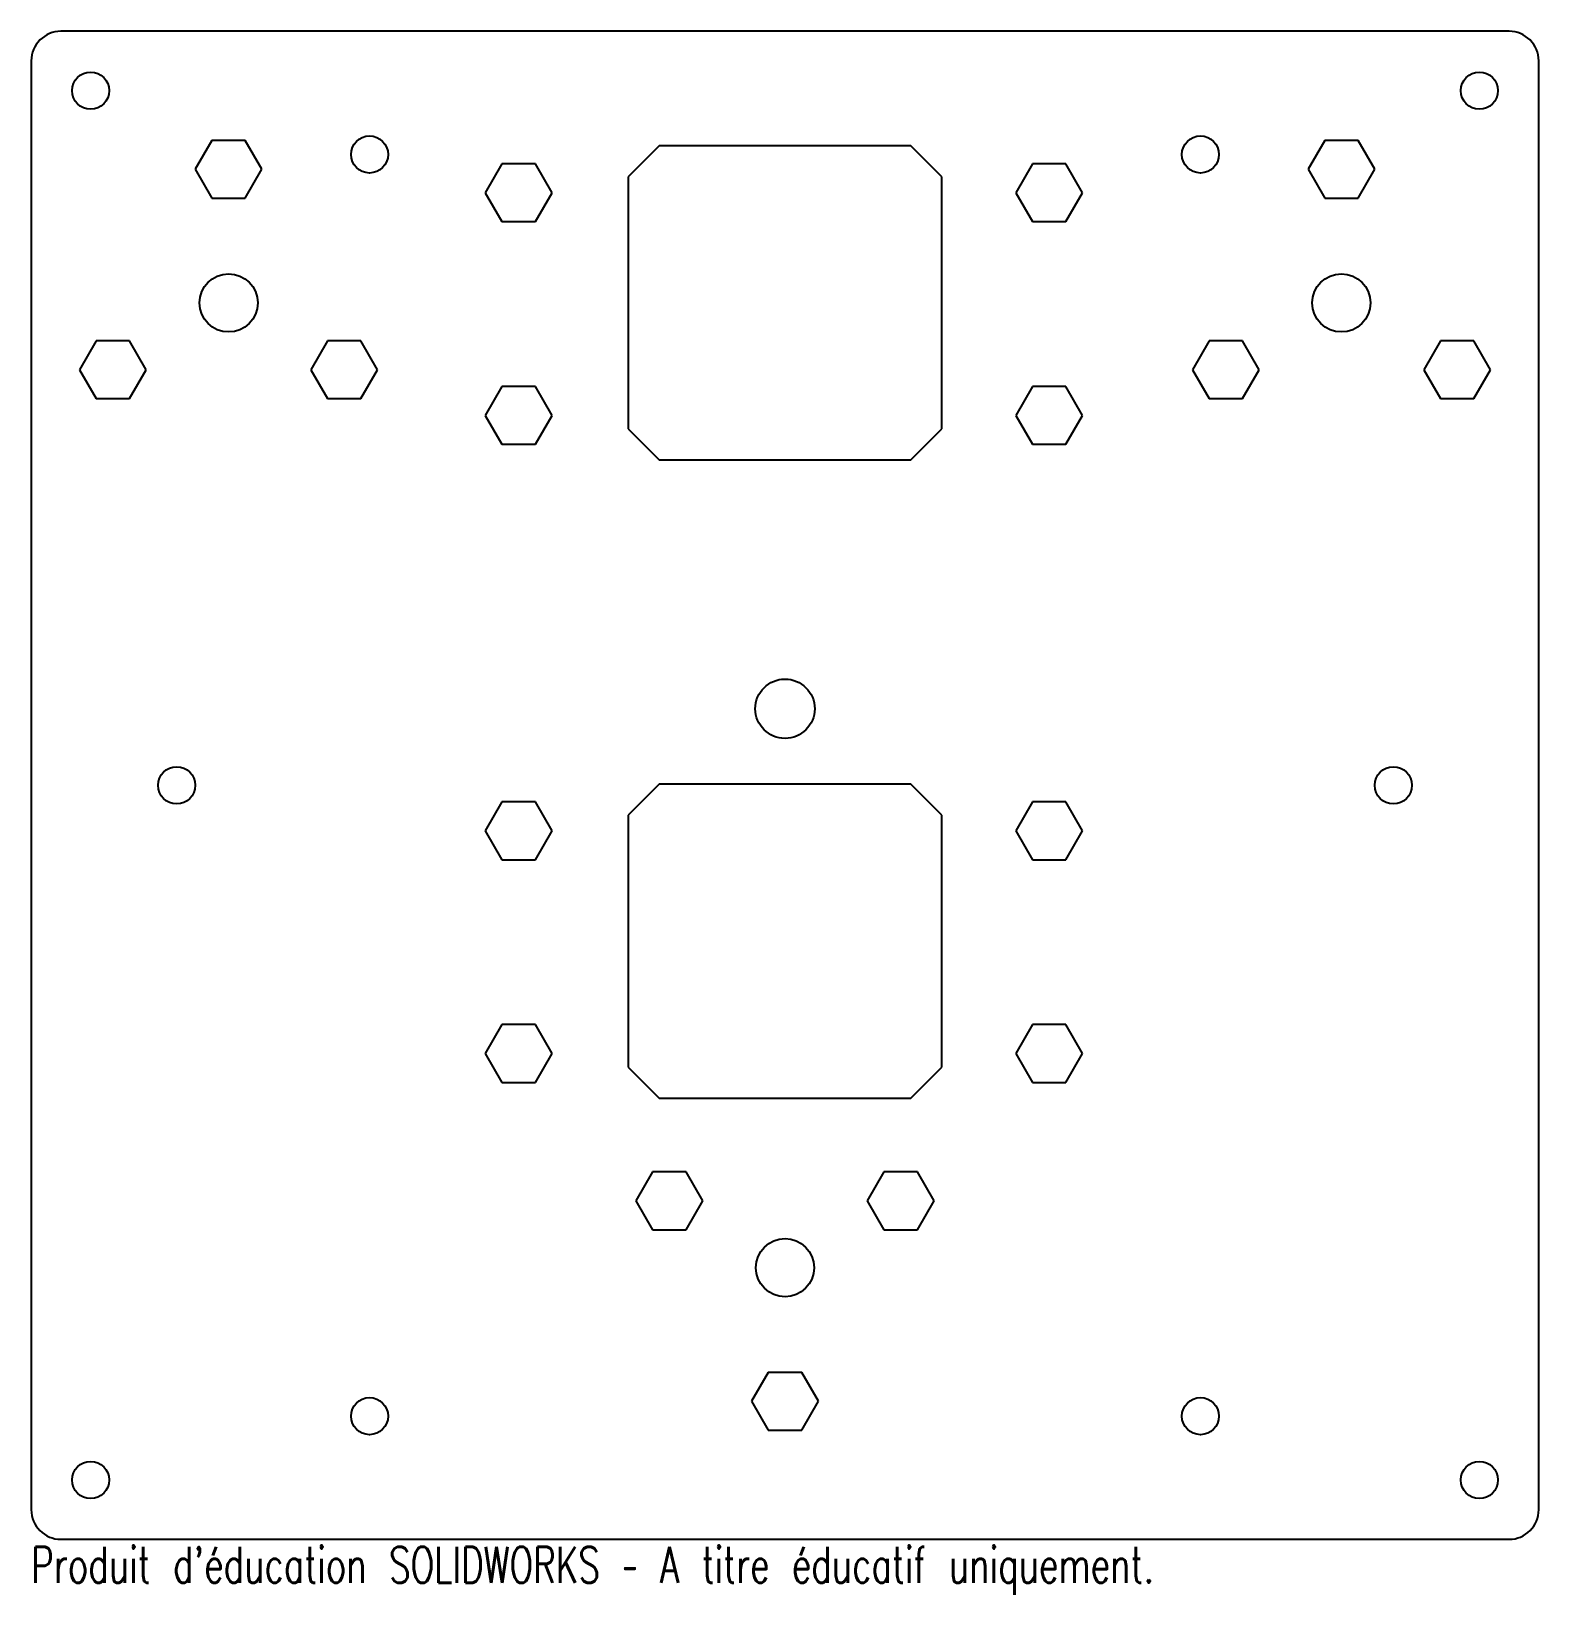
# Model space of a CAD drawing. Header units: millimetres. Extents: x -102 to 102, y -109 to 102.
import ezdxf

# ---------------------------------------------------------------- set-up
doc = ezdxf.new("R2010")
doc.units = ezdxf.units.MM
doc.styles.add('SLDTEXTSTYLE0', font='TXT', dxfattribs={"width": 0.7, "bigfont": 'bigfont'})

msp = doc.modelspace()

# ---------------------------------------------------------------- linework, layer by layer
at = {"color": 7, "linetype": 'Continuous', "lineweight": 25}
for p, q in [((97.6, 101.6), (-97.6, 101.6)), ((-101.6, 97.6), (-101.6, -97.6)), ((101.6, -97.6), (101.6, 97.6)), ((-77.25, 86.9), (-79.5, 83)), ((-72.75, 86.9), (-77.25, 86.9)), ((-70.5, 83), (-72.75, 86.9)), ((72.75, 86.9), (70.5, 83)), ((77.25, 86.9), (72.75, 86.9)), ((79.5, 83), (77.25, 86.9)), ((-16.98, 86.15), (-21.15, 81.98)), ((16.98, 86.15), (-16.98, 86.15)), ((21.15, 81.98), (16.98, 86.15)), ((-79.5, 83), (-77.25, 79.1)), ((-72.75, 79.1), (-70.5, 83)), ((-38.15, 83.75), (-40.4, 79.85)), ((-33.65, 83.75), (-38.15, 83.75)), ((-31.4, 79.85), (-33.65, 83.75)), ((33.35, 83.75), (31.1, 79.85)), ((37.85, 83.75), (33.35, 83.75)), ((40.1, 79.85), (37.85, 83.75)), ((70.5, 83), (72.75, 79.1)), ((77.25, 79.1), (79.5, 83)), ((-21.15, 81.98), (-21.15, 48.02)), ((21.15, 48.02), (21.15, 81.98)), ((-77.25, 79.1), (-72.75, 79.1)), ((-40.4, 79.85), (-38.15, 75.95)), ((-33.65, 75.95), (-31.4, 79.85)), ((31.1, 79.85), (33.35, 75.95)), ((37.85, 75.95), (40.1, 79.85)), ((72.75, 79.1), (77.25, 79.1)), ((-38.15, 75.95), (-33.65, 75.95)), ((33.35, 75.95), (37.85, 75.95)), ((-92.84, 59.9), (-95.09, 56)), ((-88.34, 59.9), (-92.84, 59.9)), ((-86.09, 56), (-88.34, 59.9)), ((-61.66, 59.9), (-63.92, 56)), ((-57.16, 59.9), (-61.66, 59.9)), ((-54.91, 56), (-57.16, 59.9)), ((57.16, 59.9), (54.91, 56)), ((61.66, 59.9), (57.16, 59.9)), ((63.91, 56), (61.66, 59.9)), ((88.34, 59.9), (86.09, 56)), ((92.84, 59.9), (88.34, 59.9)), ((95.09, 56), (92.84, 59.9)), ((-95.09, 56), (-92.84, 52.1)), ((-88.34, 52.1), (-86.09, 56)), ((-63.92, 56), (-61.66, 52.1)), ((-57.16, 52.1), (-54.91, 56)), ((54.91, 56), (57.16, 52.1)), ((61.66, 52.1), (63.91, 56)), ((86.09, 56), (88.34, 52.1)), ((92.84, 52.1), (95.09, 56)), ((-38.15, 53.75), (-40.4, 49.85)), ((-33.65, 53.75), (-38.15, 53.75)), ((-31.4, 49.85), (-33.65, 53.75)), ((33.35, 53.75), (31.1, 49.85)), ((37.85, 53.75), (33.35, 53.75)), ((40.1, 49.85), (37.85, 53.75)), ((-92.84, 52.1), (-88.34, 52.1)), ((-61.66, 52.1), (-57.16, 52.1)), ((57.16, 52.1), (61.66, 52.1)), ((88.34, 52.1), (92.84, 52.1)), ((-40.4, 49.85), (-38.15, 45.95)), ((-33.65, 45.95), (-31.4, 49.85)), ((31.1, 49.85), (33.35, 45.95)), ((37.85, 45.95), (40.1, 49.85)), ((-21.15, 48.02), (-16.98, 43.85)), ((16.98, 43.85), (21.15, 48.02)), ((-38.15, 45.95), (-33.65, 45.95)), ((33.35, 45.95), (37.85, 45.95)), ((-16.98, 43.85), (16.98, 43.85)), ((-16.98, 0.15), (-21.15, -4.02)), ((16.98, 0.15), (-16.98, 0.15)), ((21.15, -4.02), (16.98, 0.15)), ((-38.15, -2.25), (-40.4, -6.15)), ((-33.65, -2.25), (-38.15, -2.25)), ((-31.4, -6.15), (-33.65, -2.25)), ((-21.15, -4.02), (-21.15, -37.98)), ((21.15, -37.98), (21.15, -4.02)), ((33.35, -2.25), (31.1, -6.15)), ((37.85, -2.25), (33.35, -2.25)), ((40.1, -6.15), (37.85, -2.25)), ((-40.4, -6.15), (-38.15, -10.05)), ((-33.65, -10.05), (-31.4, -6.15)), ((31.1, -6.15), (33.35, -10.05)), ((37.85, -10.05), (40.1, -6.15)), ((-38.15, -10.05), (-33.65, -10.05)), ((33.35, -10.05), (37.85, -10.05)), ((-38.15, -32.25), (-40.4, -36.15)), ((-33.65, -32.25), (-38.15, -32.25)), ((-31.4, -36.15), (-33.65, -32.25)), ((33.35, -32.25), (31.1, -36.15)), ((37.85, -32.25), (33.35, -32.25)), ((40.1, -36.15), (37.85, -32.25)), ((-40.4, -36.15), (-38.15, -40.05)), ((-33.65, -40.05), (-31.4, -36.15)), ((31.1, -36.15), (33.35, -40.05)), ((37.85, -40.05), (40.1, -36.15)), ((-21.15, -37.98), (-16.98, -42.15)), ((16.98, -42.15), (21.15, -37.98)), ((-38.15, -40.05), (-33.65, -40.05)), ((33.35, -40.05), (37.85, -40.05)), ((-16.98, -42.15), (16.98, -42.15)), ((-17.84, -52.1), (-20.09, -56)), ((-13.34, -52.1), (-17.84, -52.1)), ((-11.09, -56), (-13.34, -52.1)), ((13.34, -52.1), (11.09, -56)), ((17.84, -52.1), (13.34, -52.1)), ((20.09, -56), (17.84, -52.1)), ((-20.09, -56), (-17.84, -59.9)), ((-13.34, -59.9), (-11.09, -56)), ((11.09, -56), (13.34, -59.9)), ((17.84, -59.9), (20.09, -56)), ((-17.84, -59.9), (-13.34, -59.9)), ((13.34, -59.9), (17.84, -59.9)), ((-2.25, -79.1), (-4.5, -83)), ((2.25, -79.1), (-2.25, -79.1)), ((4.5, -83), (2.25, -79.1)), ((-4.5, -83), (-2.25, -86.9)), ((2.25, -86.9), (4.5, -83)), ((-2.25, -86.9), (2.25, -86.9)), ((-97.6, -101.6), (97.6, -101.6))]:
    msp.add_line(p, q, dxfattribs=at)
for centre, radius in [((-93.6, 93.6), 2.5), ((93.6, 93.6), 2.5), ((-56, 85), 2.5), ((56, 85), 2.5), ((-75, 65), 3.92), ((75, 65), 3.92), ((0, 10.32), 4), ((-82, 0), 2.5), ((82, 0), 2.5), ((0, -65), 3.92), ((-56, -85), 2.5), ((56, -85), 2.5), ((-93.6, -93.6), 2.5), ((93.6, -93.6), 2.5)]:
    msp.add_circle(centre, radius, dxfattribs=at)
for centre, start, end in [((-97.6, 97.6), 90, 180), ((97.6, 97.6), 0, 90), ((-97.6, -97.6), 180, 270), ((97.6, -97.6), 270, 0)]:
    msp.add_arc(centre, 4, start, end, dxfattribs=at)

# ---------------------------------------------------------------- texts
at = {"color": 7, "linetype": 'Continuous', "insert": (-101.6, -102.62), "char_height": 4.8336, "attachment_point": 1, "style": 'SLDTEXTSTYLE0'}
msp.add_mtext("Produit d'éducation SOLIDWORKS – A titre éducatif uniquement.", dxfattribs=at)

doc.saveas('drawing.dxf')
